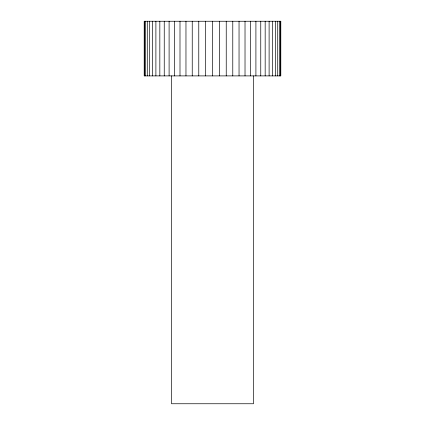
<?xml version="1.0" encoding="UTF-8"?>
<svg xmlns="http://www.w3.org/2000/svg" width="425" height="425" viewBox="0 0 425 425"><rect width="100%" height="100%" fill="white"/><g stroke="black" fill="none" stroke-linecap="round" stroke-linejoin="round"><path stroke-width="0.64" d="M280.452 21.25L280.452 75.894M279.411 21.25L279.411 75.894M277.727 21.25L277.727 75.894M275.421 21.25L275.421 75.894M272.542 21.25L272.542 75.894M269.11 21.25L269.11 75.894M265.173 21.25L265.173 75.894M260.759 21.25L260.759 75.894M255.908 21.25L255.908 75.894M253.475 75.894L253.475 403.75L171.525 403.75L171.525 75.894M250.644 21.25L250.644 75.894M245.018 21.25L245.018 75.894M239.041 21.25L239.041 75.894M232.778 21.25L232.778 75.894M226.238 21.25L226.238 75.894M219.47 21.25L219.47 75.894M212.5 21.25L212.5 75.894M205.541 21.25L205.541 75.894M198.773 21.25L198.773 75.894M192.238 21.25L192.238 75.894M185.964 21.25L185.964 75.894M179.998 21.25L179.998 75.894M174.367 21.25L174.367 75.894M169.102 21.25L169.102 75.894M164.247 21.25L164.247 75.894M159.832 21.25L159.832 75.894M155.895 21.25L155.895 75.894M152.469 21.25L152.469 75.894M149.584 21.25L149.584 75.894M147.284 21.25L147.284 75.894M145.594 21.25L145.594 75.894M144.553 21.25L144.553 75.894M280.803 21.25L144.197 21.25L144.197 75.894L280.803 75.894L280.803 21.25"/></g></svg>
